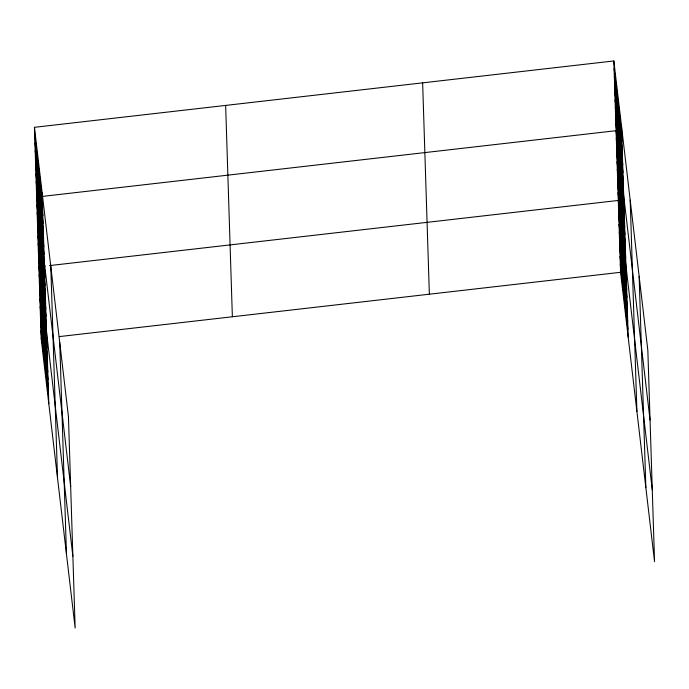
<?xml version="1.0" encoding="UTF-8"?>
<svg xmlns="http://www.w3.org/2000/svg" width="689" height="689" viewBox="0 0 689 689"><rect width="100%" height="100%" fill="white"/><g stroke="black" fill="none" stroke-linecap="round" stroke-linejoin="round"><path stroke-width="1.03" d="M34.45 127.319L68.444 416.699L75.153 628.049L41.159 338.669L34.45 127.319L613.847 60.951L647.841 350.331L654.55 561.681L620.556 272.301L613.847 60.951M45.25 266.083L38.877 266.807L72.87 556.187M49.505 265.592L618.274 200.447L652.268 489.827M41.159 338.669L47.532 337.937M59.22 336.602L620.556 272.301M614.088 68.702L621.736 133.821M614.338 76.445L621.986 141.564M614.579 84.196L622.236 149.315M614.829 91.947L622.477 157.066M615.07 99.698L622.727 164.817M615.32 107.45L622.968 172.569M615.57 115.201L623.218 180.32M615.811 122.943L623.459 188.063M650.054 420.075L616.061 130.695L36.663 197.063L70.657 486.443M616.302 138.446L623.958 203.565M616.552 146.197L624.2 211.316M616.793 153.948L624.449 219.068M617.043 161.691L624.69 226.81M617.292 169.442L624.94 234.561M617.533 177.194L625.181 242.313M617.783 184.945L625.431 250.064M618.024 192.696L625.681 257.815M618.524 208.431L626.18 273.55M618.782 216.415L626.43 281.534M619.032 224.399L626.68 289.518M619.29 232.382L626.938 297.502M619.54 240.366L627.188 305.485M619.799 248.35L627.446 313.469M620.048 256.334L627.696 321.453M620.298 264.318L627.955 329.437M34.7 135.061L42.348 200.18M34.941 142.812L42.589 207.932M35.191 150.564L42.839 215.683M35.432 158.315L43.088 223.434M35.682 166.066L43.329 231.185M35.923 173.817L43.579 238.937M36.172 181.56L43.82 246.679M36.422 189.311L44.07 254.43M36.913 204.814L44.561 269.933M37.154 212.565L44.811 277.684M37.404 220.308L45.052 285.427M37.645 228.059L45.302 293.178M37.895 235.81L45.543 300.929M38.145 243.561L45.793 308.681M38.386 251.313L46.034 316.432M38.636 259.064L46.284 324.183M39.135 274.79L46.783 339.91M39.385 282.783L47.033 347.902M39.643 290.767L47.291 355.886M39.893 298.75L47.541 363.87M40.151 306.734L47.799 371.853M40.401 314.718L48.049 379.837M40.651 322.702L48.308 387.821M40.909 330.686L48.557 395.805M639.142 276.323L645.86 487.674M630.185 200.077L636.903 411.428M621.495 126.07L628.204 337.421M422.641 82.852L429.359 294.203M225.647 105.417L232.365 316.768M59.754 342.691L66.463 554.042M50.797 266.445L57.506 477.796M42.098 192.438L48.816 403.788"/></g></svg>
